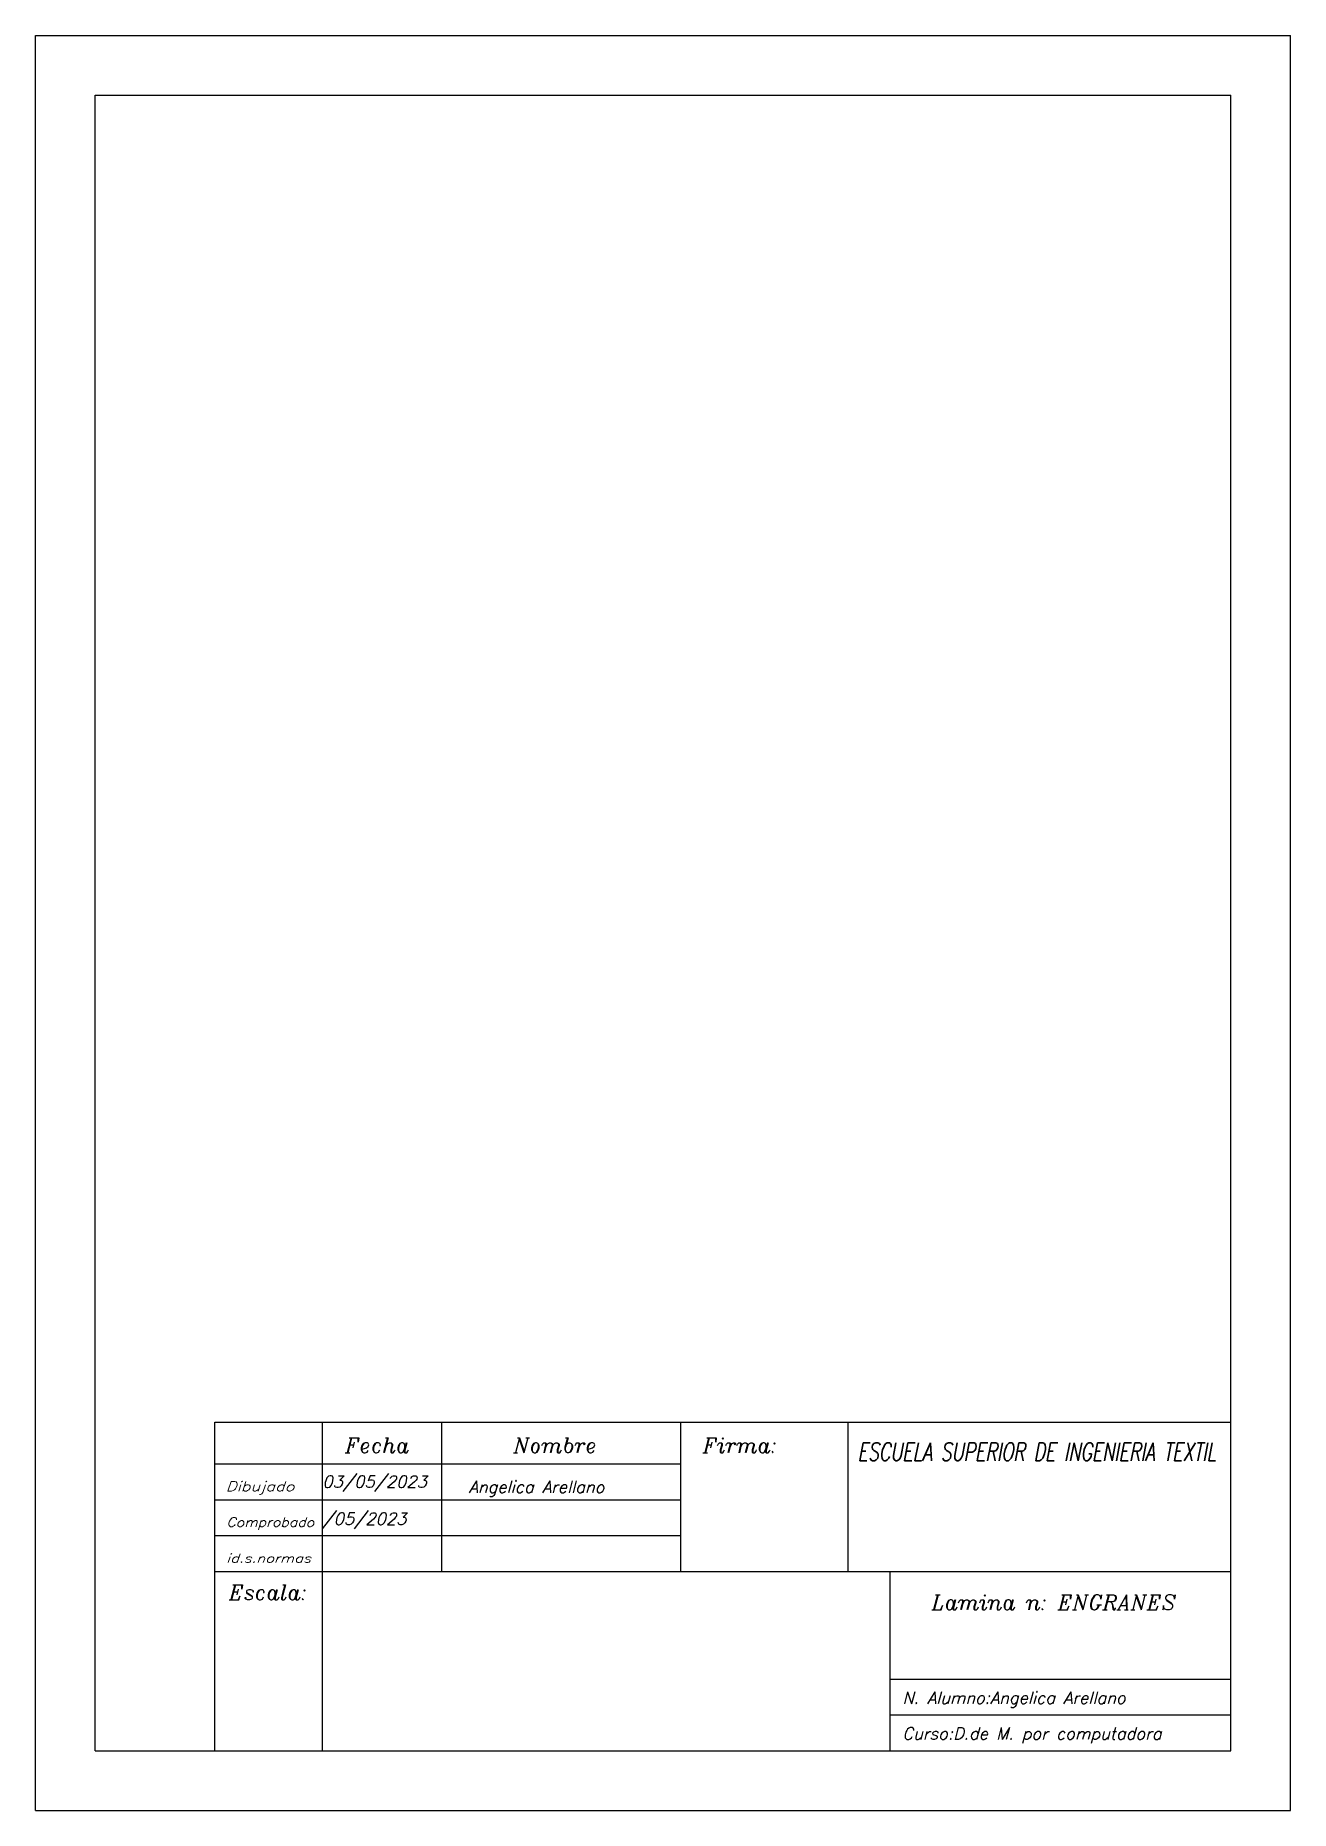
# Model space of a CAD drawing. Header units: millimetres. Extents: x 0 to 210, y 0 to 297.
import ezdxf
from ezdxf.enums import TextEntityAlignment as Align

# ---------------------------------------------------------------- set-up
doc = ezdxf.new("R2010")
doc.units = ezdxf.units.MM
doc.styles.add('ITALIC', font='italic', dxfattribs={"height": 2})
doc.styles.add('ITALICC', font='italicc', dxfattribs={"height": 3})

msp = doc.modelspace()

# ---------------------------------------------------------------- linework, layer by layer
for p, q in [((0, 297), (210, 297)), ((210, 0), (210, 297)), ((0, 0), (0, 297)), ((10, 287), (200, 287)), ((10, 10), (10, 287)), ((200, 10), (200, 287)), ((10, 10), (200, 10)), ((0, 0), (210, 0))]:
    msp.add_line(p, q)
at = {"color": 1}
for points in [[(30, 10), (30, 65), (200, 65)], [(48, 10), (48, 65)], [(68, 40), (68, 65)], [(108, 40), (108, 65)], [(136, 40), (136, 65)], [(30, 40), (200, 40)], [(143, 10), (143, 40)], [(143, 22), (200, 22)]]:
    msp.add_lwpolyline(points, dxfattribs=at)
for points in [[(30, 58), (108, 58)], [(30, 52), (108, 52)], [(30, 46), (108, 46)], [(143, 16), (200, 16)]]:
    msp.add_lwpolyline(points)

# ---------------------------------------------------------------- texts
at = {"style": 'ITALIC'}
for s, height, p in [('Fecha', 2.5, (51.83, 59.86)), ('Nombre', 2.5, (80, 59.86)), ('Firma:', 2.5, (111.67, 59.86)), ('03/05/2023', 2, (48, 54.02)), ('   Angelica Arellano', 2, (68, 53.17)), ('/05/2023', 2, (48, 47.82)), ('Escala:', 2.5, (32.39, 35.26)), ('Lamina n: ENGRANES', 2.5, (149.96, 33.58)), ('N. Alumno:Angelica Arellano', 2, (145.04, 17.87)), ('Curso:D.de M. por computadora ', 2, (145.04, 11.88))]:
    msp.add_text(s, height=height, dxfattribs=at).set_placement(p)
at = {"style": 'ITALICC', "width": 0.538171}
msp.add_text('ESCUELA SUPERIOR DE INGENIERIA TEXTIL', height=3, dxfattribs=at).set_placement((137.56, 58.53), (197.53, 58.53), align=Align.FIT)
at = {"style": 'ITALIC'}
for s, height, p, p2 in [('Dibujado', 1.615, (31.86, 53.44), (43.32, 53.44)), ('Comprobado', 1.543, (31.95, 47.48), (46.64, 47.48)), ('id.s.normas', 1.4698, (31.95, 41.47), (46.09, 41.47))]:
    msp.add_text(s, height=height, dxfattribs=at).set_placement(p, p2, align=Align.ALIGNED)

doc.saveas('drawing.dxf')
